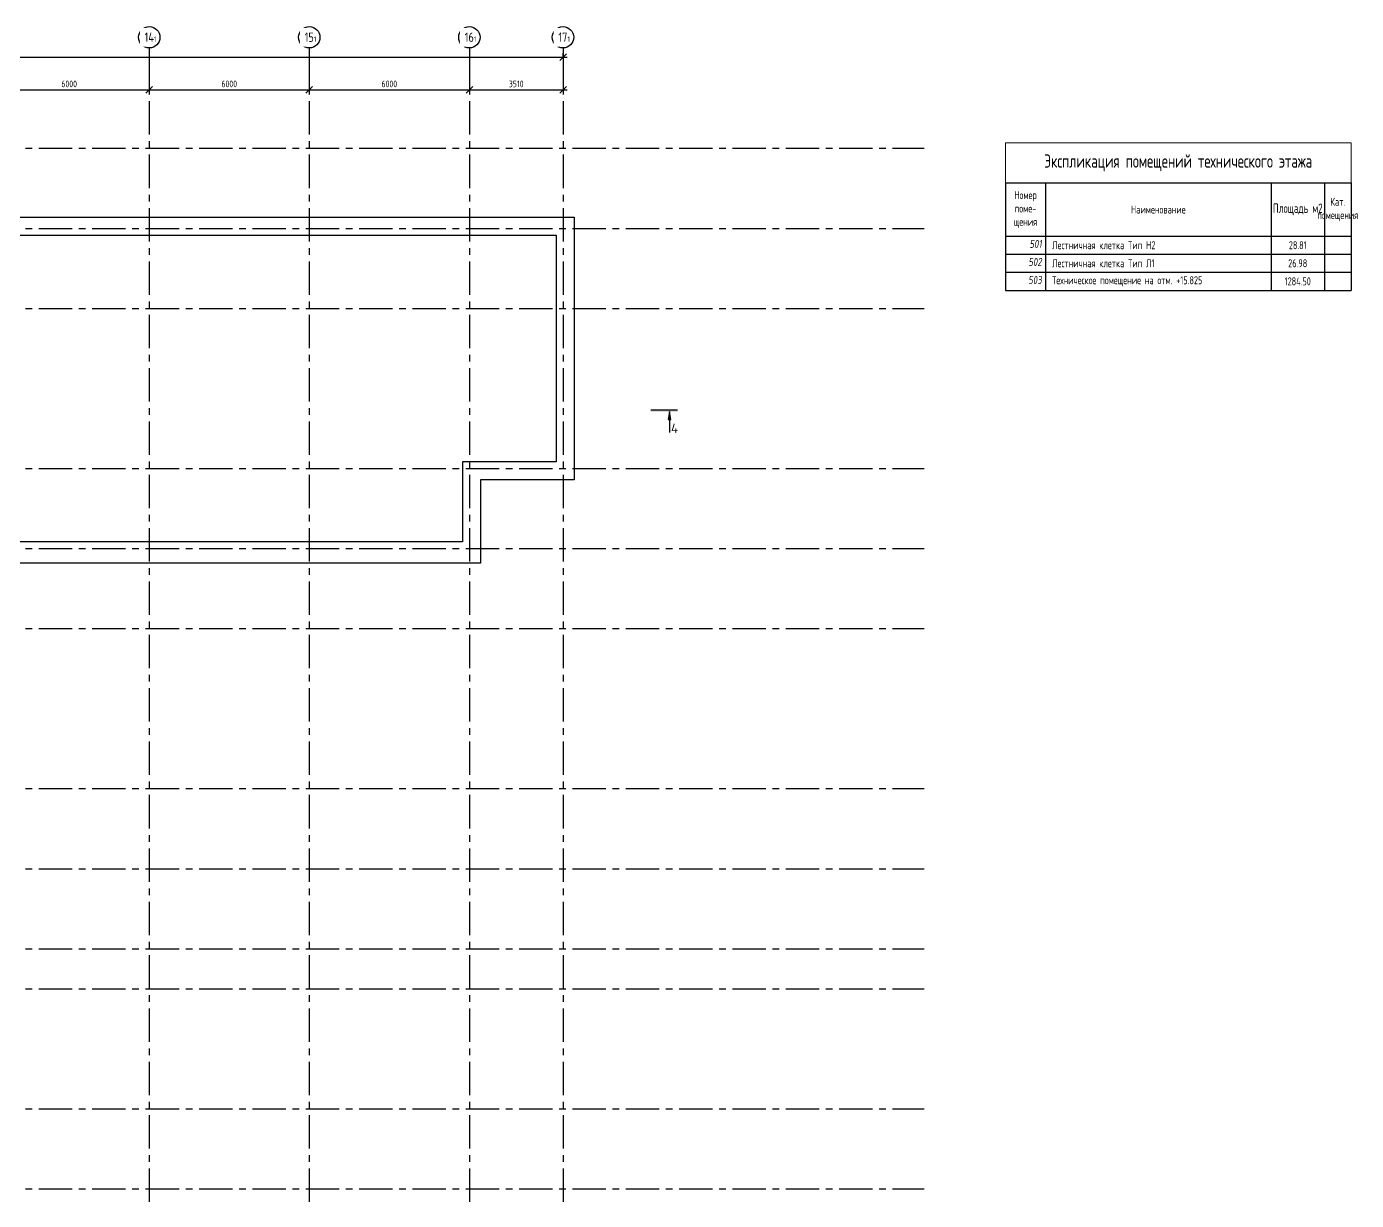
# Model space of a CAD drawing. Header units: millimetres. Extents: x -9318 to 9016603, y 0 to 838141.
# Drawn here: x 100805 to 150652, y 667575 to 711570 of the extents above; entities that cross this region are included whole.
import ezdxf

# ---------------------------------------------------------------- set-up
doc = ezdxf.new("R2010")
doc.units = ezdxf.units.MM
doc.linetypes.add('CENTER', pattern=[2, 1.25, -0.25, 0.25, -0.25])
doc.layers.get('Defpoints').update_dxf_attribs({"color": 8})
doc.layers.add('АР_Разрезы', color=175, linetype='Continuous', lineweight=9)
doc.styles.add('ISOCPEUR', font='isocpeur.ttf', dxfattribs={"width": 0.7})
doc.styles.add('METRO-STYLE', font='isocpeur.ttf', dxfattribs={"width": 0.9, "oblique": 15})
doc.styles.add('Архитект', font='isocpeur.ttf', dxfattribs={"width": 0.8, "oblique": 8})
doc.styles.add('ГОСТ 2.304', font='isocpeur.ttf', dxfattribs={"width": 0.7})
doc.dimstyles.new('СПДС', dxfattribs={"dimscale": 100, "dimtxt": 2.5, "dimasz": 2.5, "dimexe": 1.5, "dimexo": 0, "dimgap": 1, "dimtad": 1, "dimdec": 0, "dimrnd": 1, "dimtxsty": 'ГОСТ 2.304', "dimblk": 'OBLIQUE', "dimcen": 2.5, "dimdle": 1.5, "dimadec": 0, "dimazin": 2, "dimtfac": 0.75, "dimtdec": 0, "dimtmove": 1, "dimatfit": 3, "dimfxl": 1, "dimtolj": 1, "dimarcsym": 1})

# ---------------------------------------------------------------- blocks, each defined once
blk = doc.blocks.new('_Oblique')
at = {"color": 8, "linetype": 'ByBlock', "lineweight": -2}
blk.add_line((-0.5, -0.5), (0.5, 0.5), dxfattribs=at)
blk = doc.blocks.new('*D1547')
at = {"color": 8, "lineweight": -2, "ltscale": 100, "transparency": 16777216}
for p, q in [((99402, 709734), (99402, 709048)), ((105402, 709771), (105402, 709048)), ((99252, 709198), (105552, 709198))]:
    blk.add_line(p, q, dxfattribs=at)
at = {"layer": 'Defpoints', "color": 0, "ltscale": 100, "transparency": 16777216}
for p in [(99402, 709734), (105402, 709771), (105402, 709198)]:
    blk.add_point(p, dxfattribs=at)
at = {"color": 8, "lineweight": -2, "ltscale": 100, "transparency": 16777216, "xscale": 250, "yscale": 250, "zscale": 250, "rotation": 180}
blk.add_blockref('_Oblique', (99402, 709198), dxfattribs=at)
at = {"color": 8, "lineweight": -2, "ltscale": 100, "transparency": 16777216, "xscale": 250, "yscale": 250, "zscale": 250}
blk.add_blockref('_Oblique', (105402, 709198), dxfattribs=at)
at = {"color": 8, "ltscale": 100, "transparency": 16777216, "insert": (102402, 709423), "char_height": 250, "attachment_point": 5, "style": 'ГОСТ 2.304'}
blk.add_mtext('\\A1;6000', dxfattribs=at)
blk = doc.blocks.new('*D1548')
at = {"color": 8, "lineweight": -2, "ltscale": 100, "transparency": 16777216}
for p, q in [((105402, 709771), (105402, 709048)), ((111402, 709700), (111402, 709048)), ((105252, 709198), (111552, 709198))]:
    blk.add_line(p, q, dxfattribs=at)
at = {"layer": 'Defpoints', "color": 0, "ltscale": 100, "transparency": 16777216}
for p in [(105402, 709771), (111402, 709700), (111402, 709198)]:
    blk.add_point(p, dxfattribs=at)
at = {"color": 8, "lineweight": -2, "ltscale": 100, "transparency": 16777216, "xscale": 250, "yscale": 250, "zscale": 250, "rotation": 180}
blk.add_blockref('_Oblique', (105402, 709198), dxfattribs=at)
at = {"color": 8, "lineweight": -2, "ltscale": 100, "transparency": 16777216, "xscale": 250, "yscale": 250, "zscale": 250}
blk.add_blockref('_Oblique', (111402, 709198), dxfattribs=at)
at = {"color": 8, "ltscale": 100, "transparency": 16777216, "insert": (108402, 709423), "char_height": 250, "attachment_point": 5, "style": 'ГОСТ 2.304'}
blk.add_mtext('\\A1;6000', dxfattribs=at)
blk = doc.blocks.new('*D1549')
at = {"color": 8, "lineweight": -2, "ltscale": 100, "transparency": 16777216}
for p, q in [((111402, 709700), (111402, 709048)), ((117402, 709699), (117402, 709048)), ((111252, 709198), (117552, 709198))]:
    blk.add_line(p, q, dxfattribs=at)
at = {"layer": 'Defpoints', "color": 0, "ltscale": 100, "transparency": 16777216}
for p in [(111402, 709700), (117402, 709699), (117402, 709198)]:
    blk.add_point(p, dxfattribs=at)
at = {"color": 8, "lineweight": -2, "ltscale": 100, "transparency": 16777216, "xscale": 250, "yscale": 250, "zscale": 250, "rotation": 180}
blk.add_blockref('_Oblique', (111402, 709198), dxfattribs=at)
at = {"color": 8, "lineweight": -2, "ltscale": 100, "transparency": 16777216, "xscale": 250, "yscale": 250, "zscale": 250}
blk.add_blockref('_Oblique', (117402, 709198), dxfattribs=at)
at = {"color": 8, "ltscale": 100, "transparency": 16777216, "insert": (114402, 709423), "char_height": 250, "attachment_point": 5, "style": 'ГОСТ 2.304'}
blk.add_mtext('\\A1;6000', dxfattribs=at)
blk = doc.blocks.new('*D1550')
at = {"color": 8, "lineweight": -2, "ltscale": 100, "transparency": 16777216}
for p, q in [((117402, 709699), (117402, 709048)), ((120912, 709736), (120912, 709048)), ((117252, 709198), (121062, 709198))]:
    blk.add_line(p, q, dxfattribs=at)
at = {"layer": 'Defpoints', "color": 0, "ltscale": 100, "transparency": 16777216}
for p in [(117402, 709699), (120912, 709736), (120912, 709198)]:
    blk.add_point(p, dxfattribs=at)
at = {"color": 8, "lineweight": -2, "ltscale": 100, "transparency": 16777216, "xscale": 250, "yscale": 250, "zscale": 250, "rotation": 180}
blk.add_blockref('_Oblique', (117402, 709198), dxfattribs=at)
at = {"color": 8, "lineweight": -2, "ltscale": 100, "transparency": 16777216, "xscale": 250, "yscale": 250, "zscale": 250}
blk.add_blockref('_Oblique', (120912, 709198), dxfattribs=at)
at = {"color": 8, "ltscale": 100, "transparency": 16777216, "insert": (119157, 709423), "char_height": 250, "attachment_point": 5, "style": 'ГОСТ 2.304'}
blk.add_mtext('\\A1;3510', dxfattribs=at)
blk = doc.blocks.new('*D1555')
at = {"color": 8, "lineweight": -2, "ltscale": 100, "transparency": 16777216}
for p, q in [((57252, 710420), (121062, 710420)), ((57402, 710420), (57402, 710570)), ((120912, 710420), (120912, 710570))]:
    blk.add_line(p, q, dxfattribs=at)
at = {"layer": 'Defpoints', "color": 0, "ltscale": 100, "transparency": 16777216}
for p in [(57402, 710420), (120912, 710420), (120912, 710420)]:
    blk.add_point(p, dxfattribs=at)
at = {"color": 8, "lineweight": -2, "ltscale": 100, "transparency": 16777216, "xscale": 250, "yscale": 250, "zscale": 250, "rotation": 180}
blk.add_blockref('_Oblique', (57402, 710420), dxfattribs=at)
at = {"color": 8, "lineweight": -2, "ltscale": 100, "transparency": 16777216, "xscale": 250, "yscale": 250, "zscale": 250}
blk.add_blockref('_Oblique', (120912, 710420), dxfattribs=at)
at = {"color": 8, "ltscale": 100, "transparency": 16777216, "insert": (89157, 710645), "char_height": 250, "attachment_point": 5, "style": 'ГОСТ 2.304'}
blk.add_mtext('\\A1;63510', dxfattribs=at)
blk = doc.blocks.new('*T1556')
at = {"color": 8, "linetype": 'ByBlock', "lineweight": 30, "transparency": 16777216}
for p, q in [((0, -1500), (12955, -1500)), ((0, -1500), (0, -5531)), ((1500, -1500), (1500, -5531)), ((9955, -1500), (9955, -4177)), ((11955, -1500), (11955, -5531)), ((12955, -1500), (12955, -5531)), ((0, -3500), (12955, -3500)), ((0, -4177), (1500, -4177)), ((0, -4854), (1500, -4854)), ((9955, -4854), (9955, -5531)), ((11955, -4854), (12955, -4854)), ((0, -5531), (1500, -5531)), ((11955, -5531), (12955, -5531))]:
    blk.add_line(p, q, dxfattribs=at)
at = {"color": 8, "linetype": 'ByBlock', "lineweight": -2, "transparency": 16777216}
for p, q in [((1500, -4177), (12955, -4177)), ((9955, -4177), (9955, -4854)), ((1500, -4854), (11955, -4854)), ((1500, -5531), (11955, -5531))]:
    blk.add_line(p, q, dxfattribs=at)
at = {"layer": 'Defpoints', "color": 8, "linetype": 'ByBlock', "lineweight": 0, "transparency": 16777216}
for p, q in [((0, 0), (12955, 0)), ((0, 0), (0, -1500)), ((12955, 0), (12955, -1500))]:
    blk.add_line(p, q, dxfattribs=at)
at = {"color": 8, "transparency": 16777216}
for s, insert, char_height, width, attachment_point, style in [('Экспликация помещений технического этажа', (6477, -750), 500, 12854.8, 5, 'ISOCPEUR'), ('Номер поме- щения', (750, -2500), 300, 1400, 5, 'ISOCPEUR'), ('Наименование', (5727, -2500), 300, 8354.8, 5, 'ISOCPEUR'), ('Площадь м2', (10955, -2500), 350, 1900, 5, 'ISOCPEUR'), ('Кат. помещения', (12455, -2500), 300, 900, 5, 'ISOCPEUR'), ('501', (1362, -3638), 300, 1223.08, 3, 'Архитект'), ('Лестничная клетка Тип Н2', (1750, -3838), 300, 7954.8, 4, 'ISOCPEUR'), ('28.81', (10955, -3838), 300, 1500, 5, 'ISOCPEUR'), ('502', (1362, -4315), 300, 1223.08, 3, 'Архитект'), ('Лестничная клетка Тип Л1', (1750, -4515), 300, 7954.8, 4, 'ISOCPEUR'), ('26.98', (10955, -4515), 300, 1500, 5, 'ISOCPEUR'), ('503', (1362, -4992), 300, 1223.08, 3, 'Архитект'), ('Техническое помещение на отм. +15.825', (1750, -5192), 300, 7954.8, 4, 'ISOCPEUR'), ('1284.50', (10955, -5192), 300, 1500, 5, 'ISOCPEUR')]:
    blk.add_mtext(s, dxfattribs=dict(at, insert=insert, char_height=char_height, width=width, attachment_point=attachment_point, style=style))
blk = doc.blocks.new('A$C60573c2e')
at = {"layer": 'АР_Разрезы', "ltscale": 100}
h = blk.add_hatch(color=8, dxfattribs=at)
h.dxf.hatch_style = 1
h.paths.add_polyline_path([(66802, -9869), (66802, -9799), (67802, -9799), (67802, -9869)])
h.paths.add_polyline_path([(67452, -10170), (67502, -9869), (67502, -10170)])
h.paths.add_polyline_path([(67502, -10170), (67502, -9869), (67553, -10170)])
at = {"layer": 'АР_Разрезы', "color": 8, "lineweight": 25, "ltscale": 100}
for p, q in [((66802, -9799, -2792), (67802, -9799, -2792)), ((67502, -9869, -2792), (67452, -10170, -2792)), ((67553, -10170, -2792), (67502, -9869, -2792)), ((67452, -10170, -2792), (67553, -10170, -2792))]:
    blk.add_line(p, q, dxfattribs=at)
at = {"layer": 'АР_Разрезы', "color": 8, "lineweight": 25, "ltscale": 100, "elevation": -2792}
blk.add_lwpolyline([(67502, -9869), (67502, -10653)], dxfattribs=at)
at = {"layer": 'АР_Разрезы', "color": 8, "lineweight": 25, "ltscale": 100, "insert": (67823, -10319, -2792), "char_height": 350, "width": 583.33, "attachment_point": 3, "style": 'METRO-STYLE'}
blk.add_mtext('{\\Q0;\\W1;4}', dxfattribs=at)

msp = doc.modelspace()

# ---------------------------------------------------------------- linework, layer by layer
at = {"linetype": 'CENTER', "ltscale": 1000}
for p, q in [((105402.03, 710770.43), (105402.03, 655038.08)), ((111402.03, 710770.43), (111402.03, 655038.08)), ((117402.03, 710770.43), (117402.03, 655038.08)), ((120912.03, 710770.43), (120912.03, 655038.08)), ((51268.34, 707007.96), (134446.74, 707007.96)), ((51268.34, 704007.96), (134446.74, 704007.96)), ((51268.34, 701007.96), (134446.74, 701007.96)), ((51268.34, 695007.96), (134446.74, 695007.96)), ((51268.34, 692007.96), (134446.74, 692007.96)), ((51268.34, 689007.96), (134446.74, 689007.96)), ((51268.34, 683007.96), (134446.74, 683007.96)), ((51268.34, 680007.96), (134446.74, 680007.96)), ((51268.34, 677007.96), (134446.74, 677007.96)), ((51268.34, 675507.96), (134446.74, 675507.96)), ((51268.34, 671007.96), (134446.74, 671007.96)), ((51268.34, 668007.96), (134446.74, 668007.96))]:
    msp.add_line(p, q, dxfattribs=at)
at = {"ltscale": 100}
msp.add_lwpolyline([(95320.78, 704427.96), (121330.78, 704427.96), (121330.78, 694587.96), (117820.78, 694587.96), (117820.78, 691457.96), (88280.14, 691457.96), (88280.14, 691317.96, -0.1768281), (85510.14, 685116.61, -0.18821254), (78960.66, 682123.22), (78820.66, 682123.22), (78820.66, 678942.96), (81950.66, 678942.96), (81950.66, 676012.96), (85070.81, 676012.96), (85070.81, 667672.96), (81270.66, 667672.96), (81270.66, 667542.96)], format="xyb", dxfattribs=at)
msp.add_lwpolyline([(94650.5, 703757.79), (120660.77, 703757.82), (120660.78, 695257.96), (117150.78, 695257.96), (117150.78, 692257.96), (87635.78, 692257.96)], dxfattribs=at)
at = {"ltscale": 0.5}
for centre in [(105402.03, 711170.43), (111402.03, 711170.43), (117402.03, 711170.43), (120912.03, 711170.43)]:
    msp.add_circle(centre, 400, dxfattribs=at)

# ---------------------------------------------------------------- block references
at = {"ltscale": 100}
msp.add_blockref('A$C60573c2e', (57402.03, 707007.96), dxfattribs=at)
msp.add_blockref('*T1556', (137497.32, 707215.22))

# ---------------------------------------------------------------- dimensions: what is measured, and where the dimension line sits
for base, p1, p2, picture, middle in [((105402.03, 709198.06), (99402.03, 709733.72), (105402.03, 709770.72), '*D1547', (102402.03, 709423.06)), ((111402.03, 709198.06), (105402.03, 709770.72), (111402.03, 709700.04), '*D1548', (108402.03, 709423.06)), ((117402.03, 709198.06), (111402.03, 709700.04), (117402.03, 709699.25), '*D1549', (114402.03, 709423.06)), ((120912.03, 709198.06), (117402.03, 709699.25), (120912.03, 709736.25), '*D1550', (119157.03, 709423.06))]:
    dim = msp.add_linear_dim(base=base, p1=p1, p2=p2, dimstyle='СПДС', override={"dimclrd": 8, "dimclre": 8, "dimclrt": 8}, dxfattribs=at)
    dim.commit()
    dim.dimension.update_dxf_attribs({"geometry": picture, "text_midpoint": middle})

# ---------------------------------------------------------------- next in the draw order: texts
at = {"ltscale": 0.5, "insert": (105227.94, 711348.2), "char_height": 350, "width": 123.8671, "attachment_point": 1, "line_spacing_factor": 1.149209, "style": 'ГОСТ 2.304', "bg_fill": 2}
msp.add_mtext('{\\W0.8;14\\H0.57143x;1}', dxfattribs=at)
at = {"char_height": 350, "width": 123.8671, "attachment_point": 1, "line_spacing_factor": 1.149209, "style": 'ГОСТ 2.304', "bg_fill": 2}
for s, insert in [('{\\W0.8;15\\H0.57143x;1}', (111227.94, 711348.2)), ('{\\W0.8;16\\H0.57143x;1}', (117227.94, 711348.2)), ('{\\W0.8;17\\H0.57143x;1}', (120737.94, 711348.2))]:
    msp.add_mtext(s, dxfattribs=dict(at, insert=insert))

# ---------------------------------------------------------------- next in the draw order: dimensions: what is measured, and where the dimension line sits
at = {"ltscale": 100}
dim = msp.add_linear_dim(base=(120912.03, 710420.43), p1=(57402.03, 710420.43), p2=(120912.03, 710420.43), dimstyle='СПДС', override={"dimclrd": 8, "dimclre": 8, "dimclrt": 8}, dxfattribs=at)
dim.commit()
dim.dimension.update_dxf_attribs({"geometry": '*D1555', "text_midpoint": (89157.03, 710645.43)})

doc.saveas('drawing.dxf')
